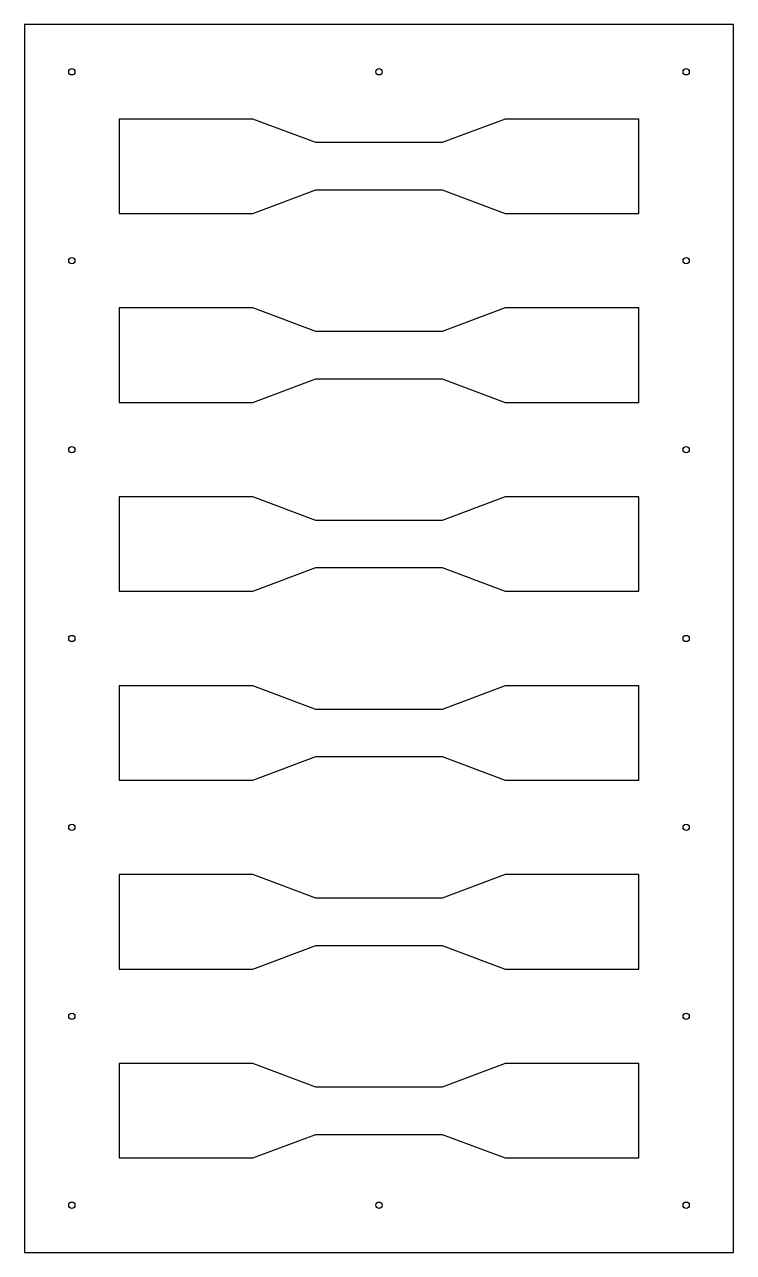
# Model space of a CAD drawing. Extents: x 1392 to 1842, y 1164 to 1944.
import ezdxf

# ---------------------------------------------------------------- set-up
doc = ezdxf.new("R2010")
doc.units = 0
doc.header["$MEASUREMENT"] = 0
doc.layers.get('0').update_dxf_attribs({"linetype": 'CONTINUOUS'})

msp = doc.modelspace()

# ---------------------------------------------------------------- linework, layer by layer
for points in [[(1391.56, 1163.51), (1841.56, 1163.51), (1841.56, 1943.51), (1391.56, 1943.51)], [(1576.56, 1838.51), (1656.56, 1838.51), (1696.56, 1823.51), (1781.56, 1823.51), (1781.56, 1883.51), (1696.56, 1883.51), (1656.56, 1868.51), (1576.56, 1868.51), (1536.56, 1883.51), (1451.56, 1883.51), (1451.56, 1823.51), (1536.56, 1823.51)], [(1576.56, 1718.51), (1656.56, 1718.51), (1696.56, 1703.51), (1781.56, 1703.51), (1781.56, 1763.51), (1696.56, 1763.51), (1656.56, 1748.51), (1576.56, 1748.51), (1536.56, 1763.51), (1451.56, 1763.51), (1451.56, 1703.51), (1536.56, 1703.51)], [(1576.56, 1598.51), (1656.56, 1598.51), (1696.56, 1583.51), (1781.56, 1583.51), (1781.56, 1643.51), (1696.56, 1643.51), (1656.56, 1628.51), (1576.56, 1628.51), (1536.56, 1643.51), (1451.56, 1643.51), (1451.56, 1583.51), (1536.56, 1583.51)], [(1576.56, 1478.51), (1656.56, 1478.51), (1696.56, 1463.51), (1781.56, 1463.51), (1781.56, 1523.51), (1696.56, 1523.51), (1656.56, 1508.51), (1576.56, 1508.51), (1536.56, 1523.51), (1451.56, 1523.51), (1451.56, 1463.51), (1536.56, 1463.51)], [(1576.56, 1358.51), (1656.56, 1358.51), (1696.56, 1343.51), (1781.56, 1343.51), (1781.56, 1403.51), (1696.56, 1403.51), (1656.56, 1388.51), (1576.56, 1388.51), (1536.56, 1403.51), (1451.56, 1403.51), (1451.56, 1343.51), (1536.56, 1343.51)], [(1576.56, 1238.51), (1656.56, 1238.51), (1696.56, 1223.51), (1781.56, 1223.51), (1781.56, 1283.51), (1696.56, 1283.51), (1656.56, 1268.51), (1576.56, 1268.51), (1536.56, 1283.51), (1451.56, 1283.51), (1451.56, 1223.51), (1536.56, 1223.51)]]:
    msp.add_lwpolyline(points, close=True)
for centre in [(1421.56, 1913.51), (1616.56, 1913.51), (1811.56, 1913.51), (1421.56, 1793.51), (1811.56, 1793.51), (1421.56, 1673.51), (1811.56, 1673.51), (1421.56, 1553.51), (1811.56, 1553.51), (1421.56, 1433.51), (1811.56, 1433.51), (1421.56, 1313.51), (1811.56, 1313.51), (1421.56, 1193.51), (1616.56, 1193.51), (1811.56, 1193.51)]:
    msp.add_circle(centre, 2)

doc.saveas('drawing.dxf')
